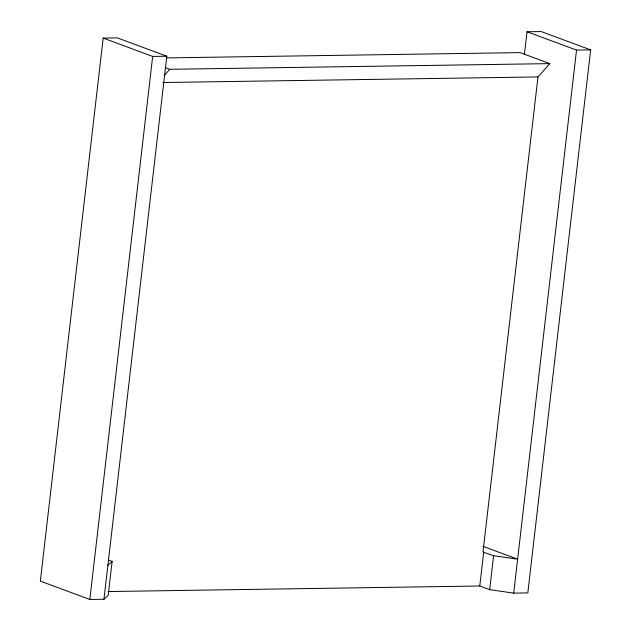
<?xml version="1.0" encoding="UTF-8"?>
<svg xmlns="http://www.w3.org/2000/svg" width="631" height="631" viewBox="0 0 631 631"><rect width="100%" height="100%" fill="white"/><g stroke="black" fill="none" stroke-linecap="round" stroke-linejoin="round"><path stroke-width="0.95" d="M103.965 599.237L166.797 56.214L117.303 37.876L103.176 38.089L40.345 581.112L89.839 599.45L103.965 599.237L108.193 595.364L112.121 561.424L108.524 560.091M89.839 599.45L152.663 56.427L103.176 38.089M524.432 54.282L527.035 31.763L541.161 31.55L590.655 49.888L527.824 592.911L513.697 593.124L489.672 589.662L479.773 585.994L108.153 591.547M166.655 57.894L520.133 52.618L549.83 63.621L537.967 76.927L482.991 552.07L493.6 555.722L517.625 559.184L482.794 546.28M479.773 585.994L483.701 552.062M489.672 589.662L493.6 555.722M513.697 593.124L576.529 50.094L527.035 31.763M164.147 75.594L169.771 69.3L549.83 63.621M107.893 565.297L112.121 561.424M152.663 56.427L166.797 56.214M576.529 50.094L590.655 49.888M162.83 82.527L537.967 76.927M165.267 67.627L169.771 69.3"/></g></svg>
